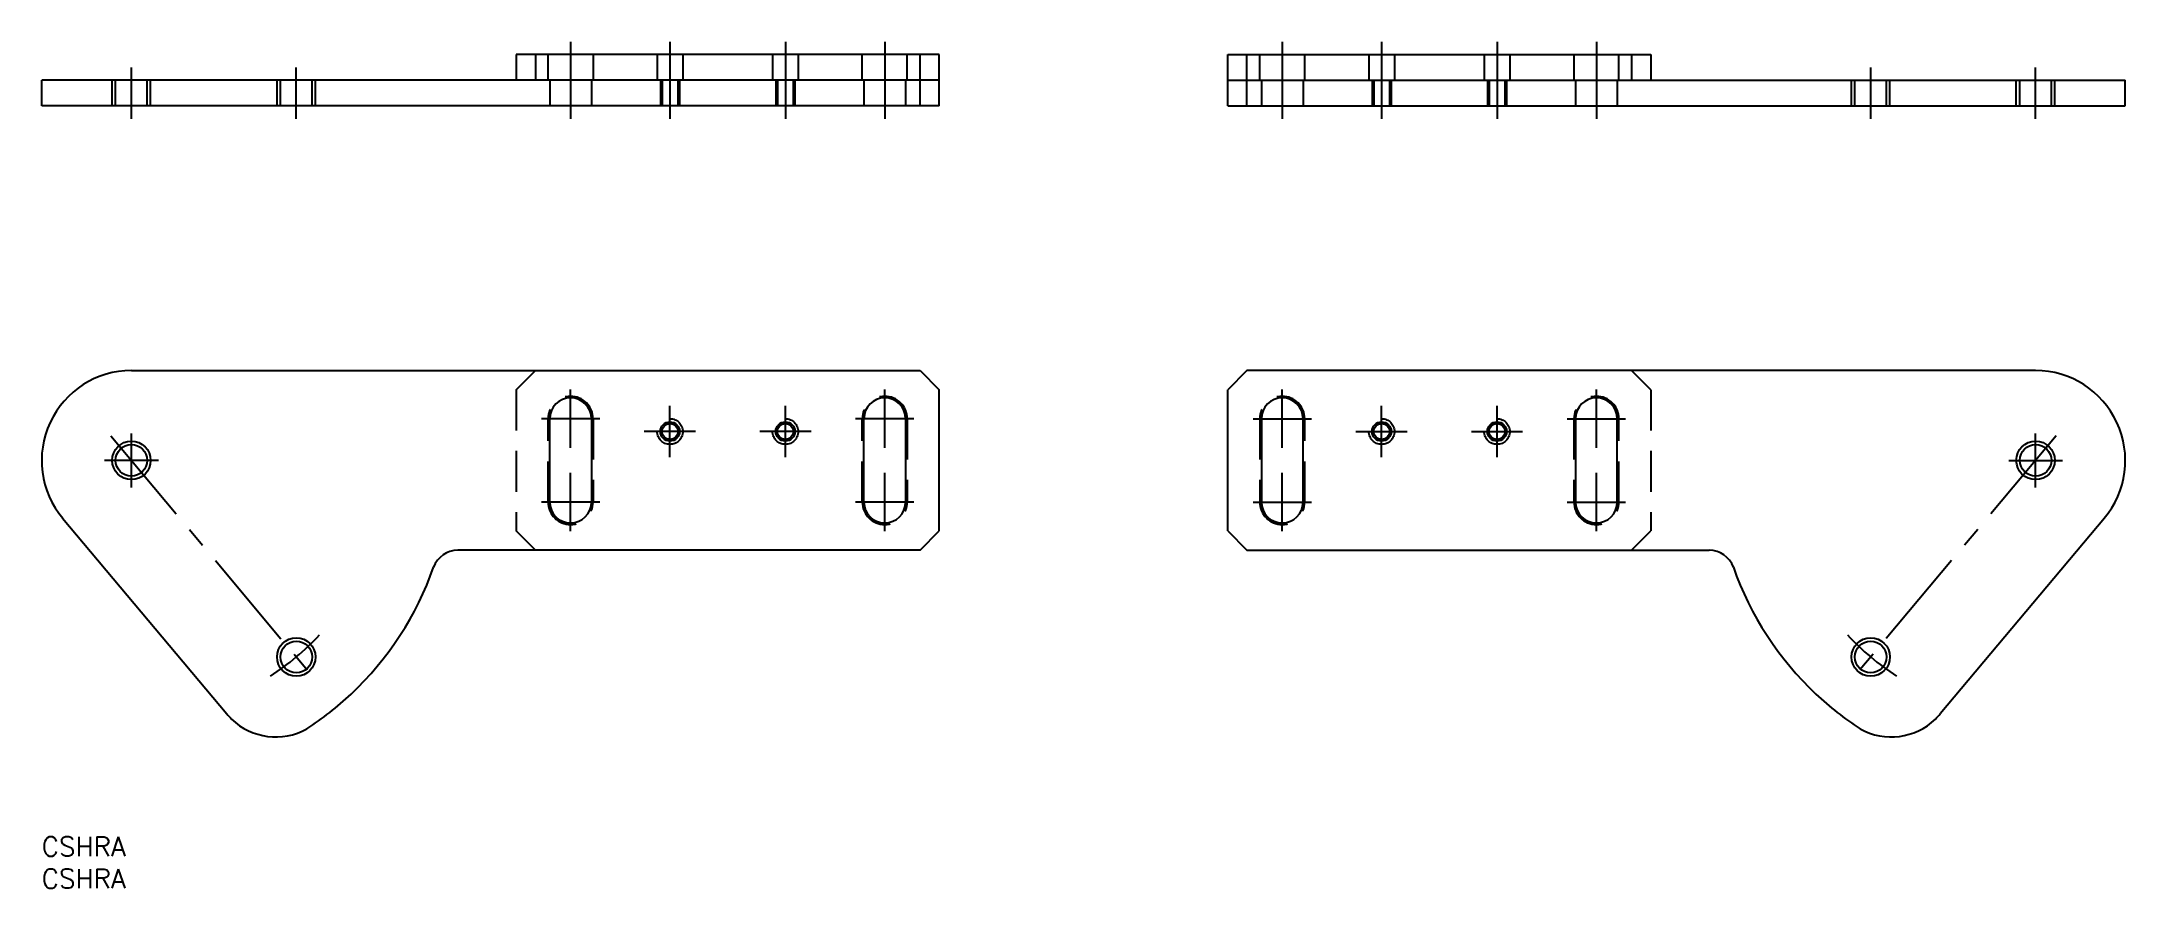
# Model space of a CAD drawing. Extents: x 0 to 325, y -8 to 124.
import ezdxf

# ---------------------------------------------------------------- set-up
doc = ezdxf.new("R2010")
doc.units = 0
doc.header["$LTSCALE"] = 0.5
doc.linetypes.add('CENTER', pattern=[50.8, 31.75, -6.35, 6.35, -6.35])
doc.linetypes.add('DASHED', pattern=[19.05, 12.7, -6.35])
doc.layers.get('0').update_dxf_attribs({"linetype": 'CONTINUOUS'})
doc.layers.add('CENTER', color=1, linetype='CENTER')
doc.styles.get("Standard").update_dxf_attribs({"font": 'txt.shx', "height": 3, "bigfont": 'bigfont.shx'})

# ---------------------------------------------------------------- blocks, each defined once
blk = doc.blocks.new('*U109')
at = {"color": 7, "linetype": 'CONTINUOUS'}
blk.add_text('CSHRA', height=3, dxfattribs=at).set_placement((0, -3))
blk = doc.blocks.new('*U110')
at = {"color": 7, "linetype": 'CONTINUOUS'}
blk.add_text('CSHRA', height=3, dxfattribs=at).set_placement((0, -8))

msp = doc.modelspace()

# ---------------------------------------------------------------- linework, layer by layer
at = {"color": 7, "linetype": 'CONTINUOUS'}
for p, q in [((140, 121.96), (74, 121.96)), ((74, 121.96), (74, 117.96)), ((77, 121.96), (77, 117.96)), ((137, 113.96), (137, 121.96)), ((140, 113.96), (140, 121.96)), ((185, 113.96), (185, 121.96)), ((185, 121.96), (251, 121.96)), ((188, 113.96), (188, 121.96)), ((248, 121.96), (248, 117.96)), ((251, 121.96), (251, 117.96)), ((140, 117.96), (0, 117.96)), ((0, 113.96), (0, 117.96)), ((185, 117.96), (325, 117.96)), ((325, 113.96), (325, 117.96)), ((140, 113.96), (0, 113.96)), ((185, 113.96), (325, 113.96)), ((14, 72.7), (137, 72.7)), ((137, 72.7), (140, 69.7)), ((188, 72.7), (185, 69.7)), ((311, 72.7), (188, 72.7)), ((140, 47.7), (140, 69.7)), ((185, 47.7), (185, 69.7)), ((79.25, 52.2), (79.25, 65.2)), ((85.75, 65.2), (85.75, 52.2)), ((128.25, 52.2), (128.25, 65.2)), ((134.75, 65.2), (134.75, 52.2)), ((190.25, 65.2), (190.25, 52.2)), ((196.75, 52.2), (196.75, 65.2)), ((239.25, 65.2), (239.25, 52.2)), ((245.75, 52.2), (245.75, 65.2)), ((3.27, 49.71), (28.86, 19.21)), ((321.73, 49.71), (296.14, 19.21)), ((137, 44.7), (140, 47.7)), ((185, 47.7), (188, 44.7)), ((137, 44.7), (64.91, 44.7)), ((188, 44.7), (260.09, 44.7))]:
    msp.add_line(p, q, dxfattribs=at)
at = {"color": 3, "linetype": 'DASHED'}
for p, q in [((79, 117.96), (79, 121.96)), ((86, 121.96), (86, 117.96)), ((96, 121.96), (96, 117.96)), ((100, 121.96), (100, 117.96)), ((114, 121.96), (114, 117.96)), ((118, 121.96), (118, 117.96)), ((128, 117.96), (128, 121.96)), ((135, 117.96), (135, 121.96)), ((190, 117.96), (190, 121.96)), ((197, 117.96), (197, 121.96)), ((207, 121.96), (207, 117.96)), ((211, 121.96), (211, 117.96)), ((225, 121.96), (225, 117.96)), ((229, 121.96), (229, 117.96)), ((239, 121.96), (239, 117.96)), ((246, 117.96), (246, 121.96)), ((11, 113.96), (11, 117.96)), ((11.54, 113.96), (11.54, 117.96)), ((16.46, 113.96), (16.46, 117.96)), ((17, 113.96), (17, 117.96)), ((36.71, 113.96), (36.71, 117.96)), ((37.25, 113.96), (37.25, 117.96)), ((42.17, 113.96), (42.17, 117.96)), ((42.71, 113.96), (42.71, 117.96)), ((79.25, 117.96), (79.25, 113.96)), ((85.75, 117.96), (85.75, 113.96)), ((96.5, 117.96), (96.5, 113.96)), ((96.77, 117.96), (96.77, 113.96)), ((99.23, 117.96), (99.23, 113.96)), ((99.5, 117.96), (99.5, 113.96)), ((114.5, 117.96), (114.5, 113.96)), ((114.77, 117.96), (114.77, 113.96)), ((117.23, 117.96), (117.23, 113.96)), ((117.5, 117.96), (117.5, 113.96)), ((128.25, 117.96), (128.25, 113.96)), ((134.75, 117.96), (134.75, 113.96)), ((190.25, 117.96), (190.25, 113.96)), ((196.75, 117.96), (196.75, 113.96)), ((207.5, 117.96), (207.5, 113.96)), ((207.77, 117.96), (207.77, 113.96)), ((210.23, 117.96), (210.23, 113.96)), ((210.5, 117.96), (210.5, 113.96)), ((225.5, 117.96), (225.5, 113.96)), ((225.77, 117.96), (225.77, 113.96)), ((228.23, 117.96), (228.23, 113.96)), ((228.5, 117.96), (228.5, 113.96)), ((239.25, 117.96), (239.25, 113.96)), ((245.75, 117.96), (245.75, 113.96)), ((282.29, 113.96), (282.29, 117.96)), ((282.83, 113.96), (282.83, 117.96)), ((287.75, 113.96), (287.75, 117.96)), ((288.29, 113.96), (288.29, 117.96)), ((308, 113.96), (308, 117.96)), ((308.54, 113.96), (308.54, 117.96)), ((313.46, 113.96), (313.46, 117.96)), ((314, 113.96), (314, 117.96)), ((74, 69.7), (77, 72.7)), ((251, 69.7), (248, 72.7)), ((74, 69.7), (74, 47.7)), ((251, 69.7), (251, 47.7)), ((79, 52.2), (79, 65.2)), ((86, 65.2), (86, 52.2)), ((128, 52.2), (128, 65.2)), ((135, 65.2), (135, 52.2)), ((190, 65.2), (190, 52.2)), ((197, 52.2), (197, 65.2)), ((239, 65.2), (239, 52.2)), ((246, 52.2), (246, 65.2)), ((77, 44.7), (74, 47.7)), ((248, 44.7), (251, 47.7))]:
    msp.add_line(p, q, dxfattribs=at)
for centre in [(98, 63.2), (116, 63.2), (209, 63.2), (227, 63.2)]:
    msp.add_circle(centre, 2, dxfattribs=at)
at = {"color": 3, "linetype": 'CONTINUOUS'}
for centre, radius in [((98, 63.2), 1.5), ((116, 63.2), 1.5), ((209, 63.2), 1.5), ((227, 63.2), 1.5), ((14, 58.7), 3), ((311, 58.7), 3), ((39.71, 28.06), 3), ((285.29, 28.06), 3)]:
    msp.add_circle(centre, radius, dxfattribs=at)
at = {"color": 7, "linetype": 'CONTINUOUS'}
for centre, radius in [((98, 63.2), 1.23), ((116, 63.2), 1.23), ((209, 63.2), 1.23), ((227, 63.2), 1.23), ((14, 58.7), 2.46), ((311, 58.7), 2.46), ((39.71, 28.06), 2.46), ((285.29, 28.06), 2.46)]:
    msp.add_circle(centre, radius, dxfattribs=at)
for centre, radius, start, end in [((14, 58.7), 14, 90, 220.0459), ((311, 58.7), 14, 319.9541, 90), ((82.5, 65.2), 3.25, 0, 180), ((131.5, 65.2), 3.25, 0, 180), ((193.5, 65.2), 3.25, 360, 180), ((242.5, 65.2), 3.25, 0, 180), ((82.5, 52.2), 3.25, 180, 0), ((131.5, 52.2), 3.25, 180, 0), ((193.5, 52.2), 3.25, 180, 0), ((242.5, 52.2), 3.25, 180, 0), ((64.91, 40.7), 4, 90, 160.5288), ((260.09, 40.7), 4, 19.4712, 90), ((14, 58.7), 50, 313.2508, 340.5288), ((311, 58.7), 50, 199.4712, 226.7492), ((14, 58.7), 50, 303.1789, 313.2508), ((311, 58.7), 50, 226.7492, 236.8211), ((131.42, 110.02), 136.98, 221.5229, 221.9973), ((36.52, 25.6), 10, 226.3307, 298.975), ((288.48, 25.6), 10, 241.025, 313.6693), ((193.58, 110.02), 136.98, 318.0027, 318.4771)]:
    msp.add_arc(centre, radius, start, end, dxfattribs=at)
at = {"color": 3, "linetype": 'DASHED'}
for centre, start, end in [((82.5, 65.2), 0, 180), ((131.5, 65.2), 0, 180), ((193.5, 65.2), 360, 180), ((242.5, 65.2), 360, 180), ((82.5, 52.2), 180, 0), ((131.5, 52.2), 180, 0), ((193.5, 52.2), 180, 0), ((242.5, 52.2), 180, 0)]:
    msp.add_arc(centre, 3.5, start, end, dxfattribs=at)
at = {"layer": 'CENTER', "color": 1, "linetype": 'CENTER'}
for p, q in [((82.5, 123.96), (82.5, 111.96)), ((98, 123.96), (98, 111.96)), ((116, 123.96), (116, 111.96)), ((131.5, 123.96), (131.5, 111.96)), ((193.5, 123.96), (193.5, 111.96)), ((209, 123.96), (209, 111.96)), ((227, 123.96), (227, 111.96)), ((242.5, 123.96), (242.5, 111.96)), ((14, 111.96), (14, 119.96)), ((39.71, 111.96), (39.71, 119.96)), ((285.29, 111.96), (285.29, 119.96)), ((311, 111.96), (311, 119.96)), ((82.5, 60.65), (82.5, 69.75)), ((131.5, 60.65), (131.5, 69.75)), ((193.5, 60.65), (193.5, 69.75)), ((242.5, 60.65), (242.5, 69.75)), ((87.05, 65.2), (77.95, 65.2)), ((98, 59.2), (98, 67.2)), ((116, 59.2), (116, 67.2)), ((136.05, 65.2), (126.95, 65.2)), ((188.95, 65.2), (198.05, 65.2)), ((209, 59.2), (209, 67.2)), ((227, 59.2), (227, 67.2)), ((237.95, 65.2), (247.05, 65.2)), ((10.79, 62.53), (42.41, 24.84)), ((14, 54.5), (14, 62.9)), ((102, 63.2), (94, 63.2)), ((120, 63.2), (112, 63.2)), ((205, 63.2), (213, 63.2)), ((223, 63.2), (231, 63.2)), ((314.22, 62.53), (282.59, 24.84)), ((311, 54.5), (311, 62.9)), ((18.2, 58.7), (9.8, 58.7)), ((306.81, 58.7), (315.2, 58.7)), ((82.5, 47.65), (82.5, 56.75)), ((131.5, 47.65), (131.5, 56.75)), ((193.5, 47.65), (193.5, 56.75)), ((242.5, 47.65), (242.5, 56.75)), ((87.05, 52.2), (77.95, 52.2)), ((136.05, 52.2), (126.95, 52.2)), ((188.95, 52.2), (198.05, 52.2)), ((237.95, 52.2), (247.05, 52.2))]:
    msp.add_line(p, q, dxfattribs=at)
for centre, start, end in [((14, 58.7), 302.837, 317.163), ((311, 58.7), 222.837, 237.163)]:
    msp.add_arc(centre, 40, start, end, dxfattribs=at)

# ---------------------------------------------------------------- block references
at = {"color": 7, "linetype": 'CONTINUOUS'}
for name in ['*U109', '*U110']:
    msp.add_blockref(name, (0, 0), dxfattribs=at)

doc.saveas('drawing.dxf')
